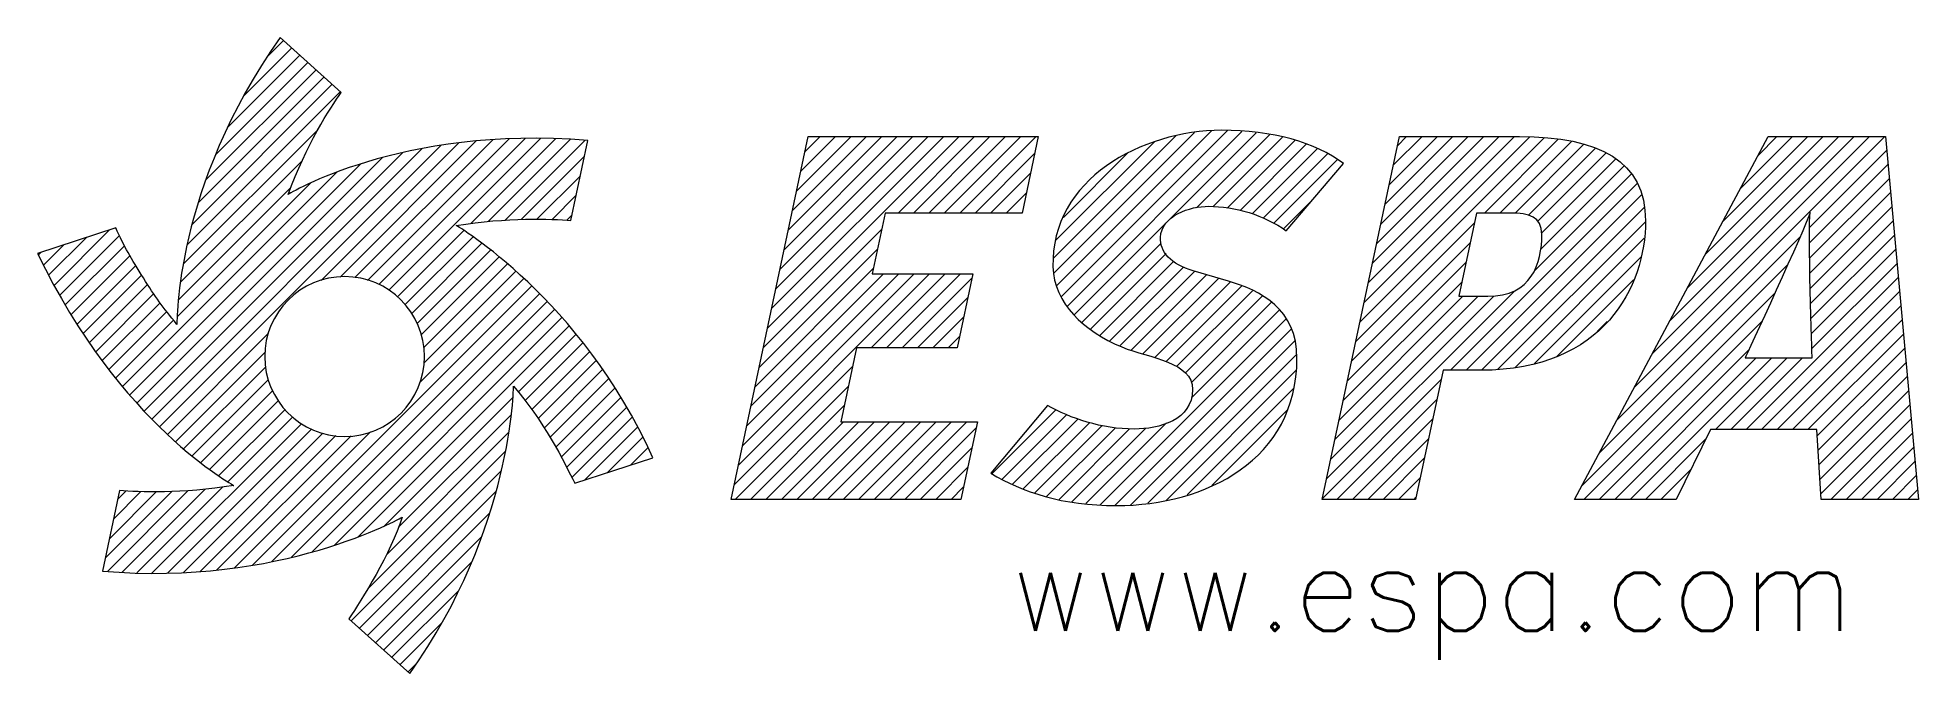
# Model space of a CAD drawing. Header units: millimetres. Extents: x -217 to -2, y -129 to -56.
import ezdxf

# ---------------------------------------------------------------- set-up
doc = ezdxf.new("R2010")
doc.units = ezdxf.units.MM
doc.header["$MEASUREMENT"] = 0
doc.styles.add('ACANSTS', font='romans.shx', dxfattribs={"height": 1})

msp = doc.modelspace()

# ---------------------------------------------------------------- linework, layer by layer
at = {"linetype": 'Continuous', "lineweight": 0}
for p, q in [((-193.69, -62.87), (-188.23, -57.42)), ((-191.05, -58.46), (-189.17, -56.58)), ((-198.07, -72.56), (-185.44, -59.93)), ((-196.97, -69.69), (-186.37, -59.09)), ((-195.55, -66.51), (-187.3, -58.26)), ((-200.21, -80), (-182.64, -62.44)), ((-199.64, -77.67), (-183.58, -61.6)), ((-198.94, -75.19), (-184.51, -60.76)), ((-200.65, -82.21), (-185.2, -66.76)), ((-203.36, -100.83), (-171.12, -68.59)), ((-184.84, -84.08), (-169.09, -68.32)), ((-182.68, -83.69), (-167.09, -68.09)), ((-180.98, -83.75), (-165.19, -67.96)), ((-179.53, -84.07), (-163.3, -67.84)), ((-178.24, -84.55), (-161.5, -67.81)), ((-177.1, -85.17), (-159.71, -67.79)), ((-167.7, -77.55), (-157.99, -67.84)), ((-165.71, -77.32), (-156.31, -67.92)), ((-163.79, -77.17), (-154.62, -68)), ((-133.74, -89.55), (-111.78, -67.58)), ((-133.26, -87.3), (-113.54, -67.58)), ((-132.79, -85.06), (-115.31, -67.58)), ((-132.31, -82.81), (-117.08, -67.58)), ((-131.83, -80.57), (-118.85, -67.58)), ((-131.36, -78.32), (-120.61, -67.58)), ((-130.88, -76.08), (-122.38, -67.58)), ((-130.4, -73.83), (-124.15, -67.58)), ((-129.93, -71.59), (-125.92, -67.58)), ((-129.45, -69.35), (-127.69, -67.58)), ((-118.77, -76.35), (-110.01, -67.58)), ((-117.01, -76.35), (-108.24, -67.58)), ((-115.24, -76.35), (-106.47, -67.58)), ((-113.47, -76.35), (-104.7, -67.58)), ((-111.7, -76.35), (-102.94, -67.58)), ((-100.98, -81.54), (-86.94, -67.49)), ((-100.92, -83.25), (-84.81, -67.13)), ((-100.75, -79.53), (-89.38, -68.17)), ((-100.61, -84.7), (-82.81, -66.9)), ((-100.08, -85.94), (-81.02, -66.88)), ((-99.37, -87), (-79.37, -66.99)), ((-98.57, -87.96), (-77.74, -67.14)), ((-84.58, -75.74), (-76.19, -67.35)), ((-82.66, -75.59), (-74.74, -67.67)), ((-81.07, -75.77), (-73.29, -67.98)), ((-79.58, -76.04), (-72.01, -68.47)), ((-65.86, -88.84), (-44.72, -67.7)), ((-65.38, -86.59), (-46.4, -67.62)), ((-64.9, -84.35), (-48.14, -67.58)), ((-64.43, -82.1), (-49.9, -67.58)), ((-63.95, -79.86), (-51.67, -67.58)), ((-63.47, -77.62), (-53.44, -67.58)), ((-63, -75.37), (-55.21, -67.58)), ((-62.52, -73.13), (-56.97, -67.58)), ((-62.04, -70.88), (-58.74, -67.58)), ((-61.57, -68.64), (-60.51, -67.58)), ((-51.6, -76.35), (-43.13, -67.88)), ((-49.83, -76.35), (-41.6, -68.11)), ((-48.07, -76.36), (-40.19, -68.47)), ((-46.54, -76.59), (-38.87, -68.92)), ((-34.4, -96.28), (-5.71, -67.58)), ((-32.38, -92.48), (-7.48, -67.58)), ((-30.36, -88.69), (-9.24, -67.58)), ((-28.33, -84.9), (-11.01, -67.58)), ((-26.31, -81.11), (-12.78, -67.58)), ((-24.29, -77.32), (-14.55, -67.58)), ((-22.26, -73.53), (-16.32, -67.58)), ((-20.24, -69.74), (-18.08, -67.58)), ((-206.8, -97.2), (-180.31, -70.71)), ((-205.96, -98.12), (-177.82, -69.99)), ((-205.11, -99.05), (-175.49, -69.43)), ((-204.25, -99.95), (-173.27, -68.97)), ((-200.99, -84.32), (-187.04, -70.37)), ((-161.93, -77.08), (-154.68, -69.83)), ((-109.94, -76.35), (-103.12, -69.54)), ((-99.82, -76.84), (-92.45, -69.46)), ((-78.21, -76.45), (-70.73, -68.96)), ((-76.94, -76.94), (-69.56, -69.56)), ((-75.73, -77.49), (-68.47, -70.24)), ((-45.46, -77.28), (-37.63, -69.45)), ((-45.12, -80.48), (-35.59, -70.95)), ((-45.01, -78.6), (-36.56, -70.14)), ((-14.36, -79.76), (-5.35, -70.76)), ((-14.35, -77.99), (-5.5, -69.14)), ((-207.6, -96.23), (-183.01, -71.64)), ((-201.36, -88.22), (-186.03, -72.89)), ((-160.14, -77.05), (-155.16, -72.07)), ((-108.17, -76.35), (-103.6, -71.78)), ((-55.47, -94.36), (-34.09, -72.98)), ((-45.88, -83.01), (-34.74, -71.86)), ((-14.34, -81.51), (-5.21, -72.38)), ((-201.22, -86.32), (-188.36, -73.45)), ((-158.4, -77.08), (-155.63, -74.31)), ((-106.4, -76.35), (-104.07, -74.02)), ((-74.62, -78.16), (-71.17, -74.71)), ((-53.7, -94.36), (-33.6, -74.26)), ((-14.31, -83.25), (-5.06, -74)), ((-156.71, -77.16), (-156.1, -76.55)), ((-104.63, -76.35), (-104.55, -76.27)), ((-66.33, -91.08), (-52.76, -77.51)), ((-51.93, -94.36), (-33.28, -75.71)), ((-50.08, -94.28), (-33.15, -77.34)), ((-14.27, -84.98), (-4.91, -75.62)), ((-14.23, -86.71), (-4.77, -77.25)), ((-216.07, -83.48), (-211.71, -79.13)), ((-215.44, -84.63), (-209.09, -78.27)), ((-214.8, -85.75), (-207.97, -78.92)), ((-176.12, -85.96), (-168.49, -78.34)), ((-175.25, -86.86), (-167.45, -79.06)), ((-134.22, -91.79), (-120.65, -78.22)), ((-48.11, -94.07), (-33.28, -79.24)), ((-36.43, -100.07), (-15.43, -79.07)), ((-14.19, -88.43), (-4.62, -78.87)), ((-217.25, -81.13), (-216.96, -80.85)), ((-216.67, -82.32), (-214.34, -79.99)), ((-214.16, -86.88), (-207.37, -80.09)), ((-213.51, -88), (-206.72, -81.21)), ((-174.48, -87.86), (-166.43, -79.81)), ((-173.85, -89), (-165.43, -80.58)), ((-173.4, -90.31), (-164.45, -81.36)), ((-134.69, -94.03), (-121.13, -80.47)), ((-97.71, -88.87), (-88.62, -79.78)), ((-96.69, -89.62), (-88.07, -81)), ((-66.81, -93.33), (-53.24, -79.76)), ((-45.84, -93.57), (-33.67, -81.4)), ((-14.14, -90.15), (-4.47, -80.49)), ((-212.81, -89.07), (-206.08, -82.34)), ((-212.12, -90.14), (-205.42, -83.45)), ((-173.55, -95.77), (-161.63, -83.85)), ((-173.11, -91.8), (-163.49, -82.18)), ((-173.09, -93.54), (-162.55, -83)), ((-137.08, -105.26), (-115.15, -83.33)), ((-136.6, -103.01), (-116.91, -83.33)), ((-136.12, -100.77), (-118.68, -83.33)), ((-135.65, -98.52), (-120.45, -83.33)), ((-135.17, -96.28), (-121.61, -82.72)), ((-121.85, -91.79), (-113.38, -83.33)), ((-120.08, -91.79), (-111.61, -83.33)), ((-118.31, -91.79), (-110.31, -83.79)), ((-95.67, -90.37), (-87.18, -81.88)), ((-94.55, -91.01), (-86.07, -82.53)), ((-93.35, -91.58), (-84.79, -83.03)), ((-92.06, -92.06), (-83.43, -83.43)), ((-90.72, -92.48), (-82.06, -83.83)), ((-67.29, -95.57), (-53.72, -82)), ((-43.29, -92.79), (-34.5, -84)), ((-38.45, -103.86), (-16.84, -82.25)), ((-21.61, -101.16), (-4.18, -83.73)), ((-14.08, -91.87), (-4.33, -82.11)), ((-211.42, -91.21), (-204.73, -84.53)), ((-210.68, -92.24), (-204.03, -85.58)), ((-192.71, -116.7), (-160.72, -84.7)), ((-190.52, -116.28), (-159.84, -85.59)), ((-116.54, -91.79), (-110.78, -86.03)), ((-89.39, -92.92), (-80.7, -84.23)), ((-88.07, -93.37), (-79.38, -84.68)), ((-86.85, -93.92), (-78.18, -85.25)), ((-85.83, -94.67), (-77.01, -85.85)), ((-69.67, -106.79), (-48.13, -85.25)), ((-69.19, -104.55), (-50.51, -85.86)), ((-68.72, -102.3), (-52.3, -85.89)), ((-68.24, -100.06), (-54.07, -85.89)), ((-67.76, -97.82), (-54.2, -84.25)), ((-40.47, -107.65), (-18.3, -85.48)), ((-19.84, -101.16), (-4.03, -85.35)), ((-209.93, -93.26), (-203.3, -86.62)), ((-209.18, -94.28), (-202.54, -87.63)), ((-188.26, -115.78), (-158.96, -86.48)), ((-185.89, -115.18), (-158.11, -87.4)), ((-183.36, -114.42), (-157.27, -88.33)), ((-114.78, -91.79), (-111.25, -88.27)), ((-85.19, -95.79), (-75.97, -86.57)), ((-85.14, -97.52), (-75.06, -87.44)), ((-18.07, -101.16), (-3.89, -86.97)), ((-208.4, -95.26), (-201.76, -88.62)), ((-202.47, -101.71), (-190.88, -90.12)), ((-180.62, -113.45), (-156.44, -89.27)), ((-162.27, -96.86), (-155.65, -90.24)), ((-95.62, -109.76), (-74.3, -88.45)), ((-93.95, -109.86), (-73.7, -89.61)), ((-40.21, -109.15), (-19.79, -88.73)), ((-38.64, -89.9), (-37.52, -88.79)), ((-16.3, -101.16), (-3.74, -88.59)), ((-14.54, -101.16), (-3.59, -90.21)), ((-201.54, -102.55), (-191.27, -92.27)), ((-161.51, -97.87), (-154.86, -91.22)), ((-160.76, -98.88), (-154.08, -92.21)), ((-113.01, -91.79), (-111.73, -90.51)), ((-92.13, -109.81), (-73.28, -90.96)), ((-90.16, -109.6), (-73.08, -92.53)), ((-38.44, -109.15), (-21.28, -91.99)), ((-13.47, -101.86), (-3.45, -91.84)), ((-200.61, -103.38), (-191.2, -93.97)), ((-160, -99.89), (-153.34, -93.24)), ((-159.31, -100.98), (-152.61, -94.27)), ((-137.55, -107.5), (-123.98, -93.93)), ((-88.07, -109.28), (-73.12, -94.33)), ((-36.67, -109.15), (-20.45, -92.93)), ((-34.9, -109.15), (-18.68, -92.93)), ((-25.14, -101.16), (-16.91, -92.93)), ((-23.38, -101.16), (-15.15, -92.93)), ((-13.37, -103.53), (-3.3, -93.46)), ((-199.64, -104.18), (-190.89, -95.43)), ((-198.66, -104.97), (-190.41, -96.71)), ((-158.65, -102.08), (-151.88, -95.31)), ((-157.98, -103.18), (-151.2, -96.4)), ((-137.43, -109.15), (-124.45, -96.17)), ((-85.66, -108.64), (-73.4, -96.38)), ((-70.14, -109.04), (-56.57, -95.46)), ((-13.27, -105.2), (-3.15, -95.08)), ((-13.17, -106.86), (-3.01, -96.7)), ((-197.65, -105.73), (-189.78, -97.86)), ((-196.61, -106.46), (-188.99, -98.84)), ((-177.6, -112.19), (-162.88, -97.47)), ((-157.34, -104.31), (-150.52, -97.49)), ((-156.72, -105.46), (-149.84, -98.58)), ((-135.67, -109.15), (-124.93, -98.41)), ((-108.01, -106.24), (-100.68, -98.91)), ((-82.82, -107.57), (-74.12, -98.87)), ((-68.49, -109.15), (-57.05, -97.71)), ((-13.07, -108.53), (-2.86, -98.32)), ((-204.24, -117.62), (-187.1, -100.48)), ((-202.43, -117.58), (-185.95, -101.1)), ((-195.54, -107.16), (-188.1, -99.71)), ((-175.98, -112.34), (-163.06, -99.42)), ((-156.13, -106.63), (-149.22, -99.72)), ((-154.67, -106.94), (-148.6, -100.87)), ((-133.9, -109.15), (-125.01, -100.26)), ((-132.13, -109.15), (-123.24, -100.26)), ((-130.36, -109.15), (-121.48, -100.26)), ((-128.59, -109.15), (-119.71, -100.26)), ((-126.83, -109.15), (-117.94, -100.26)), ((-125.06, -109.15), (-116.17, -100.26)), ((-123.29, -109.15), (-114.4, -100.26)), ((-121.52, -109.15), (-112.64, -100.26)), ((-119.76, -109.15), (-110.87, -100.26)), ((-117.99, -109.15), (-109.84, -101)), ((-106.84, -106.84), (-99.44, -99.44)), ((-105.66, -107.42), (-98.18, -99.95)), ((-104.42, -107.95), (-96.81, -100.35)), ((-103.1, -108.41), (-95.39, -100.69)), ((-101.78, -108.85), (-93.87, -100.94)), ((-100.31, -109.15), (-92.25, -101.09)), ((-98.85, -109.45), (-90.37, -100.98)), ((-97.26, -109.64), (-88.02, -100.39)), ((-66.72, -109.15), (-57.53, -99.96)), ((-11.92, -109.15), (-2.72, -99.94)), ((-200.62, -117.53), (-184.65, -101.56)), ((-198.73, -117.41), (-183.16, -101.84)), ((-196.79, -117.24), (-181.42, -101.87)), ((-194.77, -116.99), (-179.19, -101.4)), ((-177.37, -115.5), (-163.34, -101.47)), ((-152.04, -106.08), (-147.99, -102.02)), ((-149.42, -105.22), (-147.4, -103.2)), ((-116.22, -109.15), (-110.32, -103.25)), ((-64.95, -109.15), (-58.01, -102.2)), ((-33.13, -109.15), (-26.26, -102.27)), ((-10.15, -109.15), (-2.57, -101.56)), ((-8.39, -109.15), (-2.42, -103.18)), ((-179.54, -119.43), (-163.71, -103.61)), ((-114.45, -109.15), (-110.8, -105.5)), ((-63.19, -109.15), (-58.49, -104.45)), ((-6.62, -109.15), (-2.28, -104.81)), ((-181.41, -123.07), (-164.19, -105.86)), ((-61.42, -109.15), (-58.97, -106.7)), ((-31.37, -109.15), (-27.97, -105.76)), ((-4.85, -109.15), (-2.13, -106.43)), ((-209.59, -115.9), (-201.94, -108.24)), ((-209.33, -117.4), (-200.07, -108.15)), ((-209.11, -113.66), (-203.74, -108.28)), ((-208.64, -111.42), (-205.49, -108.26)), ((-208.17, -109.17), (-207.18, -108.19)), ((-207.65, -117.5), (-198.14, -107.99)), ((-205.95, -117.56), (-196.15, -107.76)), ((-180.47, -123.91), (-164.8, -108.23)), ((-112.68, -109.15), (-111.29, -107.75)), ((-59.65, -109.15), (-59.45, -108.95)), ((-3.08, -109.15), (-1.98, -108.05)), ((-179.54, -124.74), (-165.55, -110.75)), ((-178.61, -125.58), (-166.48, -113.44)), ((-177.68, -126.41), (-167.62, -116.36)), ((-176.75, -127.25), (-169.08, -119.58)), ((-175.82, -128.09), (-171.05, -123.32)), ((-174.89, -128.92), (-173.89, -127.93))]:
    msp.add_line(p, q, dxfattribs=at)
at = {"lineweight": 5}
for points, knots in [([(-169.37, -77.78), (-169.37, -77.78), (-155.06, -86.15), (-146.84, -104.38), (-146.84, -104.38), (-146.84, -104.38), (-155.81, -107.31), (-155.81, -107.31), (-155.81, -107.31), (-156.89, -105.03), (-159.53, -99.85), (-162.82, -96.19), (-162.82, -96.19), (-162.82, -96.19), (-162.88, -112.55), (-174.7, -129.09), (-174.7, -129.09), (-174.7, -129.09), (-181.67, -122.83), (-181.67, -122.83), (-181.67, -122.83), (-180.24, -120.68), (-176.83, -115.32), (-175.57, -111.19), (-175.57, -111.19), (-175.57, -111.19), (-189.51, -119.18), (-209.9, -117.36), (-209.9, -117.36), (-209.9, -117.36), (-207.95, -108.14), (-207.95, -108.14), (-207.95, -108.14), (-205.76, -108.31), (-200.81, -108.52), (-194.84, -107.57), (-194.84, -107.57), (-194.84, -107.57), (-207.96, -100.56), (-217.33, -80.97), (-217.33, -80.97), (-217.33, -80.97), (-208.39, -78.05), (-208.39, -78.05), (-208.39, -78.05), (-207.41, -80.15), (-206.61, -81.59), (-205.22, -83.78), (-205.22, -83.78), (-203.85, -85.94), (-203, -87.12), (-201.37, -89.1), (-201.37, -89.1), (-201.37, -89.1), (-201.7, -73.36), (-189.54, -56.25), (-189.54, -56.25), (-189.54, -56.25), (-182.55, -62.52), (-182.55, -62.52), (-182.55, -62.52), (-183.83, -64.33), (-186.58, -68.58), (-188.65, -74.23), (-188.65, -74.23), (-188.65, -74.23), (-175.85, -66.29), (-154.3, -68.02), (-154.3, -68.02), (-154.3, -68.02), (-156.24, -77.19), (-156.24, -77.19), (-156.24, -77.19), (-158.46, -77.02), (-163.55, -76.82), (-169.37, -77.78)], [0, 0, 0, 0, 0.052632, 0.052632, 0.052632, 0.052632, 0.105263, 0.105263, 0.105263, 0.105263, 0.157895, 0.157895, 0.157895, 0.157895, 0.210526, 0.210526, 0.210526, 0.210526, 0.263158, 0.263158, 0.263158, 0.263158, 0.315789, 0.315789, 0.315789, 0.315789, 0.368421, 0.368421, 0.368421, 0.368421, 0.421053, 0.421053, 0.421053, 0.421053, 0.473684, 0.473684, 0.473684, 0.473684, 0.526316, 0.526316, 0.526316, 0.526316, 0.578947, 0.578947, 0.578947, 0.578947, 0.631579, 0.631579, 0.631579, 0.631579, 0.684211, 0.684211, 0.684211, 0.684211, 0.736842, 0.736842, 0.736842, 0.736842, 0.789474, 0.789474, 0.789474, 0.789474, 0.842105, 0.842105, 0.842105, 0.842105, 0.894737, 0.894737, 0.894737, 0.894737, 0.947368, 0.947368, 0.947368, 0.947368, 1, 1, 1, 1]), ([(-102.71, -67.58), (-102.71, -67.58), (-129.08, -67.58), (-129.08, -67.58), (-129.08, -67.58), (-129.08, -67.58), (-137.9, -109.15), (-137.9, -109.15), (-137.9, -109.15), (-137.9, -109.15), (-111.59, -109.15), (-111.59, -109.15), (-111.59, -109.15), (-111.59, -109.15), (-109.68, -100.26), (-109.68, -100.26), (-109.68, -100.26), (-109.68, -100.26), (-125.32, -100.26), (-125.32, -100.26), (-125.32, -100.26), (-125.32, -100.26), (-123.53, -91.79), (-123.53, -91.79), (-123.53, -91.79), (-123.53, -91.79), (-112, -91.79), (-112, -91.79), (-112, -91.79), (-112, -91.79), (-110.21, -83.33), (-110.21, -83.33), (-110.21, -83.33), (-110.21, -83.33), (-121.74, -83.33), (-121.74, -83.33), (-121.74, -83.33), (-121.74, -83.33), (-120.25, -76.35), (-120.25, -76.35), (-120.25, -76.35), (-120.25, -76.35), (-104.56, -76.35), (-104.56, -76.35), (-104.56, -76.35), (-104.56, -76.35), (-102.71, -67.58), (-102.71, -67.58)], [0, 0, 0, 0, 0.083333, 0.083333, 0.083333, 0.083333, 0.166667, 0.166667, 0.166667, 0.166667, 0.25, 0.25, 0.25, 0.25, 0.333333, 0.333333, 0.333333, 0.333333, 0.416667, 0.416667, 0.416667, 0.416667, 0.5, 0.5, 0.5, 0.5, 0.583333, 0.583333, 0.583333, 0.583333, 0.666667, 0.666667, 0.666667, 0.666667, 0.75, 0.75, 0.75, 0.75, 0.833333, 0.833333, 0.833333, 0.833333, 0.916667, 0.916667, 0.916667, 0.916667, 1, 1, 1, 1]), ([(-67.74, -70.68), (-67.74, -70.68), (-74.3, -78.38), (-74.3, -78.38), (-74.3, -78.38), (-76.8, -76.59), (-80.2, -75.57), (-83.19, -75.57), (-83.19, -75.57), (-85.33, -75.57), (-88.55, -76.59), (-88.71, -79.15), (-88.71, -79.15), (-88.81, -80.73), (-87.48, -82.26), (-84.97, -82.97), (-84.97, -82.97), (-84.97, -82.97), (-80.92, -84.17), (-80.92, -84.17), (-80.92, -84.17), (-77.22, -85.24), (-73.07, -87.29), (-73.07, -93.02), (-73.07, -93.02), (-73.07, -104.59), (-83.48, -109.86), (-93.74, -109.86), (-93.74, -109.86), (-99.96, -109.86), (-104.47, -108.34), (-108.15, -106.16), (-108.15, -106.16), (-108.15, -106.16), (-101.63, -98.41), (-101.63, -98.41), (-101.63, -98.41), (-99.05, -99.87), (-95.41, -101.1), (-91.71, -101.1), (-91.71, -101.1), (-88.85, -101.1), (-85.03, -100.08), (-85.03, -96.57), (-85.03, -96.57), (-85.03, -93.39), (-89.86, -93), (-93.15, -91.69), (-93.15, -91.69), (-97.49, -89.83), (-100.9, -86.73), (-101.02, -82.49), (-101.02, -82.49), (-101.28, -72.48), (-90.82, -66.87), (-81.69, -66.87), (-81.69, -66.87), (-75.91, -66.87), (-70.9, -68.24), (-67.74, -70.68)], [0, 0, 0, 0, 0.066667, 0.066667, 0.066667, 0.066667, 0.133333, 0.133333, 0.133333, 0.133333, 0.2, 0.2, 0.2, 0.2, 0.266667, 0.266667, 0.266667, 0.266667, 0.333333, 0.333333, 0.333333, 0.333333, 0.4, 0.4, 0.4, 0.4, 0.466667, 0.466667, 0.466667, 0.466667, 0.533333, 0.533333, 0.533333, 0.533333, 0.6, 0.6, 0.6, 0.6, 0.666667, 0.666667, 0.666667, 0.666667, 0.733333, 0.733333, 0.733333, 0.733333, 0.8, 0.8, 0.8, 0.8, 0.866667, 0.866667, 0.866667, 0.866667, 0.933333, 0.933333, 0.933333, 0.933333, 1, 1, 1, 1]), ([(-33.14, -77.24), (-33.14, -70.38), (-38.45, -67.58), (-47.57, -67.58), (-47.57, -67.58), (-47.57, -67.58), (-61.34, -67.58), (-61.34, -67.58), (-61.34, -67.58), (-61.34, -67.58), (-70.17, -109.15), (-70.17, -109.15), (-70.17, -109.15), (-70.17, -109.15), (-59.49, -109.15), (-59.49, -109.15), (-59.49, -109.15), (-59.49, -109.15), (-56.33, -94.36), (-56.33, -94.36), (-56.33, -94.36), (-56.33, -94.36), (-51.99, -94.36), (-51.99, -94.36), (-51.99, -94.36), (-37.91, -94.36), (-33.14, -84.76), (-33.14, -77.24)], [0, 0, 0, 0, 0.142857, 0.142857, 0.142857, 0.142857, 0.285714, 0.285714, 0.285714, 0.285714, 0.428571, 0.428571, 0.428571, 0.428571, 0.571429, 0.571429, 0.571429, 0.571429, 0.714286, 0.714286, 0.714286, 0.714286, 0.857143, 0.857143, 0.857143, 0.857143, 1, 1, 1, 1]), ([(-1.88, -109.15), (-1.88, -109.15), (-5.64, -67.58), (-5.64, -67.58), (-5.64, -67.58), (-5.64, -67.58), (-19.09, -67.58), (-19.09, -67.58), (-19.09, -67.58), (-19.09, -67.58), (-41.27, -109.15), (-41.27, -109.15), (-41.27, -109.15), (-41.27, -109.15), (-29.64, -109.15), (-29.64, -109.15), (-29.64, -109.15), (-29.64, -109.15), (-25.71, -101.16), (-25.71, -101.16), (-25.71, -101.16), (-25.71, -101.16), (-13.51, -101.16), (-13.51, -101.16), (-13.51, -101.16), (-13.51, -101.16), (-13.03, -109.15), (-13.03, -109.15), (-13.03, -109.15), (-13.03, -109.15), (-1.88, -109.15), (-1.88, -109.15)], [0, 0, 0, 0, 0.125, 0.125, 0.125, 0.125, 0.25, 0.25, 0.25, 0.25, 0.375, 0.375, 0.375, 0.375, 0.5, 0.5, 0.5, 0.5, 0.625, 0.625, 0.625, 0.625, 0.75, 0.75, 0.75, 0.75, 0.875, 0.875, 0.875, 0.875, 1, 1, 1, 1]), ([(-45.01, -78.79), (-45.01, -82.13), (-46.2, -85.89), (-51.21, -85.89), (-51.21, -85.89), (-51.21, -85.89), (-54.54, -85.89), (-54.54, -85.89), (-54.54, -85.89), (-54.54, -85.89), (-52.52, -76.35), (-52.52, -76.35), (-52.52, -76.35), (-52.52, -76.35), (-48.59, -76.35), (-48.59, -76.35), (-48.59, -76.35), (-46.5, -76.35), (-45.01, -76.77), (-45.01, -78.79)], [0, 0, 0, 0, 0.2, 0.2, 0.2, 0.2, 0.4, 0.4, 0.4, 0.4, 0.6, 0.6, 0.6, 0.6, 0.8, 0.8, 0.8, 0.8, 1, 1, 1, 1]), ([(-14.05, -92.93), (-14.05, -92.93), (-21.71, -92.93), (-21.71, -92.93), (-21.71, -92.93), (-21.71, -92.93), (-14.74, -77.82), (-14.27, -76.27), (-14.27, -76.27), (-14.56, -77.82), (-14.05, -92.93), (-14.05, -92.93)], [0, 0, 0, 0, 0.333333, 0.333333, 0.333333, 0.333333, 0.666667, 0.666667, 0.666667, 0.666667, 1, 1, 1, 1]), ([(-191.32, -92.79), (-191.32, -87.73), (-187.22, -83.63), (-182.17, -83.63), (-182.17, -83.63), (-177.11, -83.63), (-173.01, -87.73), (-173.01, -92.79), (-173.01, -92.79), (-173.01, -97.84), (-177.11, -101.94), (-182.17, -101.94), (-182.17, -101.94), (-187.22, -101.94), (-191.32, -97.84), (-191.32, -92.79)], [0, 0, 0, 0, 0.25, 0.25, 0.25, 0.25, 0.5, 0.5, 0.5, 0.5, 0.75, 0.75, 0.75, 0.75, 1, 1, 1, 1])]:
    msp.add_open_spline(points, degree=3, knots=knots, dxfattribs=at)

# ---------------------------------------------------------------- texts
at = {"linetype": 'Continuous', "lineweight": 0, "insert": (-106.02, -114.22), "char_height": 10, "width": 94.1962, "attachment_point": 1, "style": 'ACANSTS'}
msp.add_mtext('www.espa.com', dxfattribs=at)

doc.saveas('drawing.dxf')
